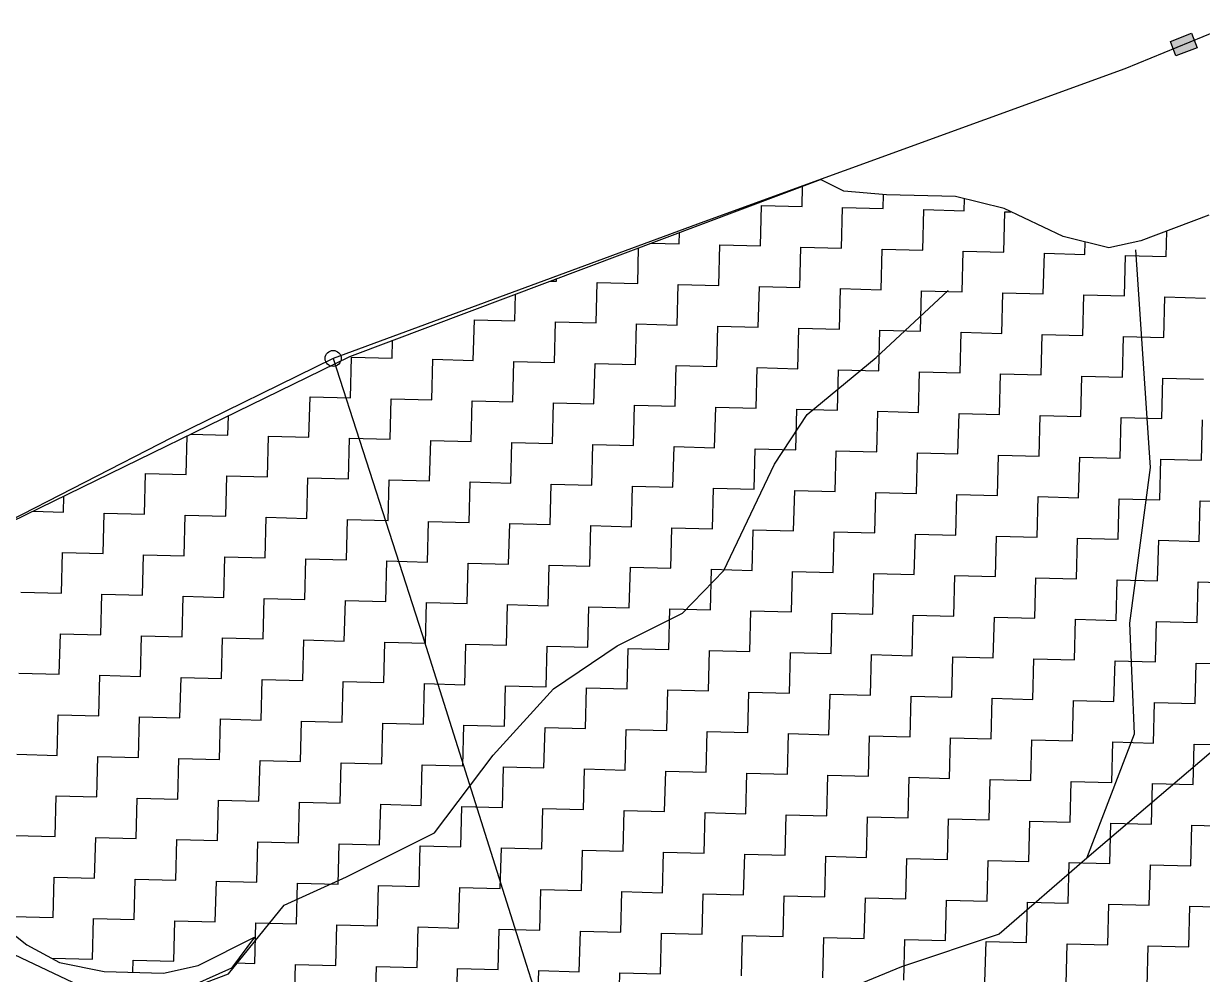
# Model space of a CAD drawing. Header units: metres. Extents: x 295068 to 298038, y 2018465 to 2021372.
# Drawn here: x 296649.7 to 297014.9, y 2020869.9 to 2021164.6 of the extents above; entities that cross this region are included whole.
import ezdxf

# ---------------------------------------------------------------- set-up
doc = ezdxf.new("R2010")
doc.units = ezdxf.units.M
doc.header["$MEASUREMENT"] = 0
for name, color, linetype in [('LINE_WATER', 4, 'Continuous'), ('POLY_HATCH', 12, 'Continuous'), ('POLY_PARCEL', 6, 'Continuous'), ('V_BOUND_LINE', 7, 'Continuous')]:
    doc.layers.add(name, color=color, linetype=linetype)

msp = doc.modelspace()

# ---------------------------------------------------------------- hatches: boundary and pattern name
msp.add_hatch(color=256).paths.add_polyline_path([(297004.94, 2021159.05), (297006.67, 2021154.53), (297013.21, 2021157.04), (297011.48, 2021161.56)])

# ---------------------------------------------------------------- linework, layer by layer
msp.add_lwpolyline([(297013.21, 2021157.04), (297006.67, 2021154.53), (297004.94, 2021159.05), (297011.48, 2021161.56)], close=True)
msp.add_circle((296745.58, 2021060.81), 2.48)
at = {"layer": 'LINE_WATER'}
for p, q in [((296998.81, 2021026.97), (296994.26, 2021094.47)), ((296913.84, 2021061.12), (296936.14, 2021081.82)), ((296892.45, 2021043.45), (296913.84, 2021061.12)), ((296882.33, 2021027.99), (296892.45, 2021043.45)), ((296866.66, 2020995.08), (296882.33, 2021027.99)), ((296992.43, 2020978.75), (296998.81, 2021026.97)), ((296853.79, 2020981.85), (296866.66, 2020995.08)), ((296833.61, 2020971.73), (296853.79, 2020981.85)), ((296993.84, 2020944.45), (296992.43, 2020978.75)), ((296813.82, 2020958.37), (296833.61, 2020971.73)), ((296795.17, 2020937.8), (296813.82, 2020958.37)), ((296979.05, 2020905.9), (296993.84, 2020944.45)), ((297020.38, 2020941.17), (296979.05, 2020905.9)), ((296776.96, 2020913.76), (296795.17, 2020937.8)), ((296749.74, 2020900.12), (296776.96, 2020913.76)), ((296979.05, 2020905.9), (296951.89, 2020882.38)), ((296730.42, 2020891.4), (296749.74, 2020900.12)), ((296713.2, 2020870.11), (296730.42, 2020891.4)), ((296951.89, 2020882.38), (296921.6, 2020872.21)), ((296921.6, 2020872.21), (296896.51, 2020861.9)), ((296683.27, 2020858.85), (296713.2, 2020870.11))]:
    msp.add_line(p, q, dxfattribs=at)
at = {"layer": 'POLY_HATCH'}
for p, q in [((296750.73, 2021061.45), (296896.57, 2021116.25)), ((296903.74, 2021112.59), (296896.57, 2021116.25)), ((296916.96, 2021111.53), (296903.74, 2021112.59)), ((296938.38, 2021110.98), (296916.96, 2021111.53)), ((296953.45, 2021107.22), (296938.38, 2021110.98)), ((296971.77, 2021098.57), (296953.45, 2021107.22)), ((297016.83, 2021105.25), (296995.81, 2021097.23)), ((296985.88, 2021095.08), (296971.77, 2021098.57)), ((296995.81, 2021097.23), (296985.88, 2021095.08)), ((296620.87, 2020997.94), (296750.73, 2021061.45)), ((296644.74, 2020883.87), (296650.67, 2020879.02)), ((296650.67, 2020879.02), (296660.84, 2020873.61)), ((296703.74, 2020872.69), (296721.22, 2020881.42)), ((296721.22, 2020881.42), (296714.11, 2020871.82)), ((296660.84, 2020873.61), (296674.67, 2020870.79)), ((296693.03, 2020870.31), (296703.74, 2020872.69)), ((296714.11, 2020871.82), (296695.42, 2020863.5)), ((296674.67, 2020870.79), (296693.03, 2020870.31))]:
    msp.add_line(p, q, dxfattribs=at)
at = {"layer": 'POLY_HATCH', "linetype": 'Continuous'}
for p, q in [((296890.83, 2021107.89), (296890.99, 2021114.16)), ((296877.94, 2021095.65), (296878.26, 2021108.21)), ((296878.26, 2021108.21), (296890.83, 2021107.89)), ((296915.96, 2021107.24), (296916.08, 2021111.6)), ((296941.1, 2021106.59), (296941.19, 2021110.28)), ((296903.07, 2021095), (296903.4, 2021107.56)), ((296903.4, 2021107.56), (296915.96, 2021107.24)), ((296928.21, 2021094.35), (296928.53, 2021106.92)), ((296928.53, 2021106.92), (296941.1, 2021106.59)), ((296953.34, 2021093.7), (296953.66, 2021106.27)), ((296953.66, 2021106.27), (296955.57, 2021106.22)), ((296852.81, 2021096.29), (296852.9, 2021099.84)), ((297003.61, 2021092.41), (297003.81, 2021100.28)), ((296839.92, 2021084.05), (296840.2, 2021095.07)), ((296844.06, 2021096.52), (296852.81, 2021096.29)), ((296865.05, 2021083.4), (296865.37, 2021095.97)), ((296865.37, 2021095.97), (296877.94, 2021095.65)), ((296890.18, 2021082.76), (296890.51, 2021095.32)), ((296890.51, 2021095.32), (296903.07, 2021095)), ((296915.32, 2021082.11), (296915.64, 2021094.67)), ((296915.64, 2021094.67), (296928.21, 2021094.35)), ((296940.45, 2021081.46), (296940.77, 2021094.03)), ((296940.77, 2021094.03), (296953.34, 2021093.7)), ((296978.47, 2021093.05), (296978.57, 2021096.89)), ((296965.58, 2021080.81), (296965.91, 2021093.38)), ((296965.91, 2021093.38), (296978.47, 2021093.05)), ((296990.72, 2021080.16), (296991.04, 2021092.73)), ((296991.04, 2021092.73), (297003.61, 2021092.41)), ((296812.74, 2021084.75), (296814.78, 2021084.7)), ((296814.78, 2021084.7), (296814.8, 2021085.53)), ((296827.03, 2021071.81), (296827.35, 2021084.38)), ((296827.35, 2021084.38), (296839.92, 2021084.05)), ((296852.16, 2021071.16), (296852.48, 2021083.73)), ((296852.48, 2021083.73), (296865.05, 2021083.4)), ((296877.29, 2021070.51), (296877.62, 2021083.08)), ((296877.62, 2021083.08), (296890.18, 2021082.76)), ((296801.89, 2021072.46), (296802.11, 2021080.75)), ((296902.43, 2021069.86), (296902.75, 2021082.43)), ((296902.75, 2021082.43), (296915.32, 2021082.11)), ((296927.56, 2021069.22), (296927.88, 2021081.78)), ((296927.88, 2021081.78), (296940.45, 2021081.46)), ((296952.69, 2021068.57), (296953.02, 2021081.13)), ((296953.02, 2021081.13), (296965.58, 2021080.81)), ((296977.83, 2021067.92), (296978.15, 2021080.49)), ((296978.15, 2021080.49), (296990.72, 2021080.16)), ((297002.96, 2021067.27), (297003.28, 2021079.84)), ((297003.28, 2021079.84), (297015.85, 2021079.51)), ((296789, 2021060.21), (296789.32, 2021072.78)), ((296789.32, 2021072.78), (296801.89, 2021072.46)), ((296814.13, 2021059.57), (296814.46, 2021072.13)), ((296814.46, 2021072.13), (296827.03, 2021071.81)), ((296839.27, 2021058.92), (296839.59, 2021071.49)), ((296839.59, 2021071.49), (296852.16, 2021071.16)), ((296864.4, 2021058.27), (296864.73, 2021070.84)), ((296864.73, 2021070.84), (296877.29, 2021070.51)), ((296889.53, 2021057.62), (296889.86, 2021070.19)), ((296889.86, 2021070.19), (296902.43, 2021069.86)), ((296914.67, 2021056.97), (296914.99, 2021069.54)), ((296914.99, 2021069.54), (296927.56, 2021069.22)), ((296939.8, 2021056.33), (296940.13, 2021068.89)), ((296940.13, 2021068.89), (296952.69, 2021068.57)), ((296964.93, 2021055.68), (296965.26, 2021068.24)), ((296965.26, 2021068.24), (296977.83, 2021067.92)), ((296763.87, 2021060.86), (296764.01, 2021066.44)), ((296990.07, 2021055.03), (296990.39, 2021067.6)), ((296990.39, 2021067.6), (297002.96, 2021067.27)), ((296750.98, 2021048.62), (296751.3, 2021061.19)), ((296751.3, 2021061.19), (296763.87, 2021060.86)), ((296776.11, 2021047.97), (296776.43, 2021060.54)), ((296776.43, 2021060.54), (296789, 2021060.21)), ((296801.24, 2021047.32), (296801.57, 2021059.89)), ((296801.57, 2021059.89), (296814.13, 2021059.57)), ((296826.38, 2021046.68), (296826.7, 2021059.24)), ((296826.7, 2021059.24), (296839.27, 2021058.92)), ((296851.51, 2021046.03), (296851.83, 2021058.59)), ((296851.83, 2021058.59), (296864.4, 2021058.27)), ((296876.64, 2021045.38), (296876.97, 2021057.95)), ((296876.97, 2021057.95), (296889.53, 2021057.62)), ((296901.78, 2021044.73), (296902.1, 2021057.3)), ((296902.1, 2021057.3), (296914.67, 2021056.97)), ((296926.91, 2021044.08), (296927.23, 2021056.65)), ((296927.23, 2021056.65), (296939.8, 2021056.33)), ((296952.04, 2021043.43), (296952.37, 2021056)), ((296952.37, 2021056), (296964.93, 2021055.68)), ((296977.18, 2021042.79), (296977.5, 2021055.35)), ((296977.5, 2021055.35), (296990.07, 2021055.03)), ((297002.31, 2021042.14), (297002.63, 2021054.71)), ((297002.63, 2021054.71), (297015.2, 2021054.38)), ((296725.83, 2021049.27), (296725.84, 2021049.27)), ((296725.84, 2021049.27), (296725.84, 2021049.28)), ((296738.09, 2021036.38), (296738.41, 2021048.94)), ((296738.41, 2021048.94), (296750.98, 2021048.62)), ((296763.22, 2021035.73), (296763.54, 2021048.3)), ((296763.54, 2021048.3), (296776.11, 2021047.97)), ((296788.35, 2021035.08), (296788.68, 2021047.65)), ((296788.68, 2021047.65), (296801.24, 2021047.32)), ((296813.49, 2021034.43), (296813.81, 2021047)), ((296813.81, 2021047), (296826.38, 2021046.68)), ((296838.62, 2021033.78), (296838.94, 2021046.35)), ((296838.94, 2021046.35), (296851.51, 2021046.03)), ((296712.95, 2021037.03), (296713.11, 2021043.05)), ((296863.75, 2021033.14), (296864.08, 2021045.7)), ((296864.08, 2021045.7), (296876.64, 2021045.38)), ((296888.89, 2021032.49), (296889.21, 2021045.06)), ((296889.21, 2021045.06), (296901.78, 2021044.73)), ((296914.02, 2021031.84), (296914.34, 2021044.41)), ((296914.34, 2021044.41), (296926.91, 2021044.08)), ((296939.15, 2021031.19), (296939.48, 2021043.76)), ((296939.48, 2021043.76), (296952.04, 2021043.43)), ((296964.29, 2021030.54), (296964.61, 2021043.11)), ((296964.61, 2021043.11), (296977.18, 2021042.79)), ((296989.42, 2021029.9), (296989.74, 2021042.46)), ((296989.74, 2021042.46), (297002.31, 2021042.14)), ((297014.55, 2021029.25), (297014.88, 2021041.81)), ((296700.06, 2021024.78), (296700.37, 2021036.82)), ((296701.4, 2021037.32), (296712.95, 2021037.03)), ((296725.19, 2021024.14), (296725.52, 2021036.7)), ((296725.52, 2021036.7), (296738.09, 2021036.38)), ((296750.33, 2021023.49), (296750.65, 2021036.05)), ((296750.65, 2021036.05), (296763.22, 2021035.73)), ((296775.46, 2021022.84), (296775.79, 2021035.41)), ((296775.79, 2021035.41), (296788.35, 2021035.08)), ((296800.6, 2021022.19), (296800.92, 2021034.76)), ((296800.92, 2021034.76), (296813.49, 2021034.43)), ((296825.73, 2021021.54), (296826.05, 2021034.11)), ((296826.05, 2021034.11), (296838.62, 2021033.78)), ((296850.86, 2021020.89), (296851.19, 2021033.46)), ((296851.19, 2021033.46), (296863.75, 2021033.14)), ((296876, 2021020.25), (296876.32, 2021032.81)), ((296876.32, 2021032.81), (296888.89, 2021032.49)), ((296901.13, 2021019.6), (296901.45, 2021032.16)), ((296901.45, 2021032.16), (296914.02, 2021031.84)), ((296926.26, 2021018.95), (296926.59, 2021031.52)), ((296926.59, 2021031.52), (296939.15, 2021031.19)), ((296951.4, 2021018.3), (296951.72, 2021030.87)), ((296951.72, 2021030.87), (296964.29, 2021030.54)), ((296976.53, 2021017.65), (296976.85, 2021030.22)), ((296976.85, 2021030.22), (296989.42, 2021029.9)), ((297001.66, 2021017), (297001.99, 2021029.57)), ((297001.99, 2021029.57), (297014.55, 2021029.25)), ((296687.17, 2021012.54), (296687.49, 2021025.11)), ((296687.49, 2021025.11), (296700.06, 2021024.78)), ((296712.3, 2021011.89), (296712.63, 2021024.46)), ((296712.63, 2021024.46), (296725.19, 2021024.14)), ((296737.44, 2021011.24), (296737.76, 2021023.81)), ((296737.76, 2021023.81), (296750.33, 2021023.49)), ((296762.57, 2021010.6), (296762.9, 2021023.16)), ((296762.9, 2021023.16), (296775.46, 2021022.84)), ((296787.7, 2021009.95), (296788.03, 2021022.51)), ((296788.03, 2021022.51), (296800.6, 2021022.19)), ((296812.84, 2021009.3), (296813.16, 2021021.87)), ((296813.16, 2021021.87), (296825.73, 2021021.54)), ((296837.97, 2021008.65), (296838.3, 2021021.22)), ((296838.3, 2021021.22), (296850.86, 2021020.89)), ((296863.1, 2021008), (296863.43, 2021020.57)), ((296863.43, 2021020.57), (296876, 2021020.25)), ((296662.04, 2021013.19), (296662.16, 2021018.13)), ((296888.24, 2021007.36), (296888.56, 2021019.92)), ((296888.56, 2021019.92), (296901.13, 2021019.6)), ((296913.37, 2021006.71), (296913.7, 2021019.27)), ((296913.7, 2021019.27), (296926.26, 2021018.95)), ((296938.5, 2021006.06), (296938.83, 2021018.63)), ((296938.83, 2021018.63), (296951.4, 2021018.3)), ((296963.64, 2021005.41), (296963.96, 2021017.98)), ((296963.96, 2021017.98), (296976.53, 2021017.65)), ((296988.77, 2021004.76), (296989.1, 2021017.33)), ((296989.1, 2021017.33), (297001.66, 2021017)), ((296652.55, 2021013.43), (296662.04, 2021013.19)), ((297013.91, 2021004.11), (297014.23, 2021016.68)), ((297014.23, 2021016.68), (297026.8, 2021016.36)), ((296674.28, 2021000.3), (296674.6, 2021012.86)), ((296674.6, 2021012.86), (296687.17, 2021012.54)), ((296699.41, 2020999.65), (296699.74, 2021012.22)), ((296699.74, 2021012.22), (296712.3, 2021011.89)), ((296724.55, 2020999), (296724.87, 2021011.57)), ((296724.87, 2021011.57), (296737.44, 2021011.24)), ((296749.68, 2020998.35), (296750, 2021010.92)), ((296750, 2021010.92), (296762.57, 2021010.6)), ((296774.81, 2020997.71), (296775.14, 2021010.27)), ((296775.14, 2021010.27), (296787.7, 2021009.95)), ((296799.95, 2020997.06), (296800.27, 2021009.62)), ((296800.27, 2021009.62), (296812.84, 2021009.3)), ((296825.08, 2020996.41), (296825.4, 2021008.98)), ((296825.4, 2021008.98), (296837.97, 2021008.65)), ((296850.21, 2020995.76), (296850.54, 2021008.33)), ((296850.54, 2021008.33), (296863.1, 2021008)), ((296875.35, 2020995.11), (296875.67, 2021007.68)), ((296875.67, 2021007.68), (296888.24, 2021007.36)), ((296900.48, 2020994.46), (296900.8, 2021007.03)), ((296900.8, 2021007.03), (296913.37, 2021006.71)), ((296925.61, 2020993.82), (296925.94, 2021006.38)), ((296925.94, 2021006.38), (296938.5, 2021006.06)), ((296950.75, 2020993.17), (296951.07, 2021005.73)), ((296951.07, 2021005.73), (296963.64, 2021005.41)), ((296975.88, 2020992.52), (296976.21, 2021005.09)), ((296976.21, 2021005.09), (296988.77, 2021004.76)), ((297001.01, 2020991.87), (297001.34, 2021004.44)), ((297001.34, 2021004.44), (297013.91, 2021004.11)), ((296661.39, 2020988.06), (296661.71, 2021000.62)), ((296661.71, 2021000.62), (296674.28, 2021000.3)), ((296686.52, 2020987.41), (296686.85, 2020999.97)), ((296686.85, 2020999.97), (296699.41, 2020999.65)), ((296711.66, 2020986.76), (296711.98, 2020999.33)), ((296711.98, 2020999.33), (296724.55, 2020999)), ((296736.79, 2020986.11), (296737.11, 2020998.68)), ((296737.11, 2020998.68), (296749.68, 2020998.35)), ((296761.92, 2020985.46), (296762.25, 2020998.03)), ((296762.25, 2020998.03), (296774.81, 2020997.71)), ((296787.06, 2020984.81), (296787.38, 2020997.38)), ((296787.38, 2020997.38), (296799.95, 2020997.06)), ((296812.19, 2020984.17), (296812.51, 2020996.73)), ((296812.51, 2020996.73), (296825.08, 2020996.41)), ((296837.32, 2020983.52), (296837.65, 2020996.08)), ((296837.65, 2020996.08), (296850.21, 2020995.76)), ((296862.46, 2020982.87), (296862.78, 2020995.44)), ((296862.78, 2020995.44), (296875.35, 2020995.11)), ((296887.59, 2020982.22), (296887.91, 2020994.79)), ((296887.91, 2020994.79), (296900.48, 2020994.46)), ((296912.72, 2020981.57), (296913.05, 2020994.14)), ((296913.05, 2020994.14), (296925.61, 2020993.82)), ((296937.86, 2020980.93), (296938.18, 2020993.49)), ((296938.18, 2020993.49), (296950.75, 2020993.17)), ((296962.99, 2020980.28), (296963.31, 2020992.84)), ((296963.31, 2020992.84), (296975.88, 2020992.52)), ((296988.12, 2020979.63), (296988.45, 2020992.2)), ((296988.45, 2020992.2), (297001.01, 2020991.87)), ((297013.26, 2020978.98), (297013.58, 2020991.55)), ((297013.58, 2020991.55), (297026.15, 2020991.22)), ((296648.82, 2020988.38), (296661.39, 2020988.06)), ((296673.63, 2020975.16), (296673.96, 2020987.73)), ((296673.96, 2020987.73), (296686.52, 2020987.41)), ((296698.77, 2020974.52), (296699.09, 2020987.08)), ((296699.09, 2020987.08), (296711.66, 2020986.76)), ((296723.9, 2020973.87), (296724.22, 2020986.43)), ((296724.22, 2020986.43), (296736.79, 2020986.11)), ((296749.03, 2020973.22), (296749.36, 2020985.79)), ((296749.36, 2020985.79), (296761.92, 2020985.46)), ((296774.17, 2020972.57), (296774.49, 2020985.14)), ((296774.49, 2020985.14), (296787.06, 2020984.81)), ((296799.3, 2020971.92), (296799.62, 2020984.49)), ((296799.62, 2020984.49), (296812.19, 2020984.17)), ((296824.43, 2020971.28), (296824.76, 2020983.84)), ((296824.76, 2020983.84), (296837.32, 2020983.52)), ((296849.57, 2020970.63), (296849.89, 2020983.19)), ((296849.89, 2020983.19), (296862.46, 2020982.87)), ((296874.7, 2020969.98), (296875.02, 2020982.55)), ((296875.02, 2020982.55), (296887.59, 2020982.22)), ((296899.83, 2020969.33), (296900.16, 2020981.9)), ((296900.16, 2020981.9), (296912.72, 2020981.57)), ((296924.97, 2020968.68), (296925.29, 2020981.25)), ((296925.29, 2020981.25), (296937.86, 2020980.93)), ((296950.1, 2020968.03), (296950.42, 2020980.6)), ((296950.42, 2020980.6), (296962.99, 2020980.28)), ((296975.23, 2020967.39), (296975.56, 2020979.95)), ((296975.56, 2020979.95), (296988.12, 2020979.63)), ((297000.37, 2020966.74), (297000.69, 2020979.3)), ((297000.69, 2020979.3), (297013.26, 2020978.98)), ((296660.74, 2020962.92), (296661.07, 2020975.49)), ((296661.07, 2020975.49), (296673.63, 2020975.16)), ((296685.87, 2020962.27), (296686.2, 2020974.84)), ((296686.2, 2020974.84), (296698.77, 2020974.52)), ((296711.01, 2020961.63), (296711.33, 2020974.19)), ((296711.33, 2020974.19), (296723.9, 2020973.87)), ((296736.14, 2020960.98), (296736.47, 2020973.54)), ((296736.47, 2020973.54), (296749.03, 2020973.22)), ((296761.27, 2020960.33), (296761.6, 2020972.9)), ((296761.6, 2020972.9), (296774.17, 2020972.57)), ((296786.41, 2020959.68), (296786.73, 2020972.25)), ((296786.73, 2020972.25), (296799.3, 2020971.92)), ((296811.54, 2020959.03), (296811.87, 2020971.6)), ((296811.87, 2020971.6), (296824.43, 2020971.28)), ((296836.67, 2020958.38), (296837, 2020970.95)), ((296837, 2020970.95), (296849.57, 2020970.63)), ((296861.81, 2020957.74), (296862.13, 2020970.3)), ((296862.13, 2020970.3), (296874.7, 2020969.98)), ((296886.94, 2020957.09), (296887.27, 2020969.65)), ((296887.27, 2020969.65), (296899.83, 2020969.33)), ((296912.08, 2020956.44), (296912.4, 2020969.01)), ((296912.4, 2020969.01), (296924.97, 2020968.68)), ((296937.21, 2020955.79), (296937.53, 2020968.36)), ((296937.53, 2020968.36), (296950.1, 2020968.03)), ((296962.34, 2020955.14), (296962.67, 2020967.71)), ((296962.67, 2020967.71), (296975.23, 2020967.39)), ((296987.48, 2020954.5), (296987.8, 2020967.06)), ((296987.8, 2020967.06), (297000.37, 2020966.74)), ((297012.61, 2020953.85), (297012.93, 2020966.41)), ((297012.93, 2020966.41), (297025.5, 2020966.09)), ((296648.17, 2020963.25), (296660.74, 2020962.92)), ((296672.98, 2020950.03), (296673.31, 2020962.6)), ((296673.31, 2020962.6), (296685.87, 2020962.27)), ((296698.12, 2020949.38), (296698.44, 2020961.95)), ((296698.44, 2020961.95), (296711.01, 2020961.63)), ((296723.25, 2020948.73), (296723.57, 2020961.3)), ((296723.57, 2020961.3), (296736.14, 2020960.98)), ((296748.38, 2020948.09), (296748.71, 2020960.65)), ((296748.71, 2020960.65), (296761.27, 2020960.33)), ((296773.52, 2020947.44), (296773.84, 2020960.01)), ((296773.84, 2020960.01), (296786.41, 2020959.68)), ((296798.65, 2020946.79), (296798.97, 2020959.36)), ((296798.97, 2020959.36), (296811.54, 2020959.03)), ((296823.78, 2020946.14), (296824.11, 2020958.71)), ((296824.11, 2020958.71), (296836.67, 2020958.38)), ((296848.92, 2020945.49), (296849.24, 2020958.06)), ((296849.24, 2020958.06), (296861.81, 2020957.74)), ((296874.05, 2020944.85), (296874.37, 2020957.41)), ((296874.37, 2020957.41), (296886.94, 2020957.09)), ((296899.18, 2020944.2), (296899.51, 2020956.76)), ((296899.51, 2020956.76), (296912.08, 2020956.44)), ((296924.32, 2020943.55), (296924.64, 2020956.12)), ((296924.64, 2020956.12), (296937.21, 2020955.79)), ((296949.45, 2020942.9), (296949.78, 2020955.47)), ((296949.78, 2020955.47), (296962.34, 2020955.14)), ((296974.58, 2020942.25), (296974.91, 2020954.82)), ((296974.91, 2020954.82), (296987.48, 2020954.5)), ((296999.72, 2020941.6), (297000.04, 2020954.17)), ((297000.04, 2020954.17), (297012.61, 2020953.85)), ((296660.09, 2020937.79), (296660.42, 2020950.36)), ((296660.42, 2020950.36), (296672.98, 2020950.03)), ((296685.23, 2020937.14), (296685.55, 2020949.71)), ((296685.55, 2020949.71), (296698.12, 2020949.38)), ((296710.36, 2020936.49), (296710.68, 2020949.06)), ((296710.68, 2020949.06), (296723.25, 2020948.73)), ((296735.49, 2020935.84), (296735.82, 2020948.41)), ((296735.82, 2020948.41), (296748.38, 2020948.09)), ((296760.63, 2020935.2), (296760.95, 2020947.76)), ((296760.95, 2020947.76), (296773.52, 2020947.44)), ((296785.76, 2020934.55), (296786.08, 2020947.11)), ((296786.08, 2020947.11), (296798.65, 2020946.79)), ((296810.89, 2020933.9), (296811.22, 2020946.47)), ((296811.22, 2020946.47), (296823.78, 2020946.14)), ((296836.03, 2020933.25), (296836.35, 2020945.82)), ((296836.35, 2020945.82), (296848.92, 2020945.49)), ((296861.16, 2020932.6), (296861.48, 2020945.17)), ((296861.48, 2020945.17), (296874.05, 2020944.85)), ((296886.29, 2020931.95), (296886.62, 2020944.52)), ((296886.62, 2020944.52), (296899.18, 2020944.2)), ((296911.43, 2020931.31), (296911.75, 2020943.87)), ((296911.75, 2020943.87), (296924.32, 2020943.55)), ((296936.56, 2020930.66), (296936.88, 2020943.23)), ((296936.88, 2020943.23), (296949.45, 2020942.9)), ((296961.69, 2020930.01), (296962.02, 2020942.58)), ((296962.02, 2020942.58), (296974.58, 2020942.25)), ((296986.83, 2020929.36), (296987.15, 2020941.93)), ((296987.15, 2020941.93), (296999.72, 2020941.6)), ((297011.96, 2020928.71), (297012.28, 2020941.28)), ((297012.28, 2020941.28), (297024.85, 2020940.96)), ((296647.53, 2020938.11), (296660.09, 2020937.79)), ((296672.34, 2020924.9), (296672.66, 2020937.46)), ((296672.66, 2020937.46), (296685.23, 2020937.14)), ((296697.47, 2020924.25), (296697.79, 2020936.82)), ((296697.79, 2020936.82), (296710.36, 2020936.49)), ((296722.6, 2020923.6), (296722.93, 2020936.17)), ((296722.93, 2020936.17), (296735.49, 2020935.84)), ((296747.74, 2020922.95), (296748.06, 2020935.52)), ((296748.06, 2020935.52), (296760.63, 2020935.2)), ((296772.87, 2020922.3), (296773.19, 2020934.87)), ((296773.19, 2020934.87), (296785.76, 2020934.55)), ((296798, 2020921.66), (296798.33, 2020934.22)), ((296798.33, 2020934.22), (296810.89, 2020933.9)), ((296823.14, 2020921.01), (296823.46, 2020933.58)), ((296823.46, 2020933.58), (296836.03, 2020933.25)), ((296848.27, 2020920.36), (296848.59, 2020932.93)), ((296848.59, 2020932.93), (296861.16, 2020932.6)), ((296873.4, 2020919.71), (296873.73, 2020932.28)), ((296873.73, 2020932.28), (296886.29, 2020931.95)), ((296898.54, 2020919.06), (296898.86, 2020931.63)), ((296898.86, 2020931.63), (296911.43, 2020931.31)), ((296923.67, 2020918.42), (296923.99, 2020930.98)), ((296923.99, 2020930.98), (296936.56, 2020930.66)), ((296948.8, 2020917.77), (296949.13, 2020930.33)), ((296949.13, 2020930.33), (296961.69, 2020930.01)), ((296973.94, 2020917.12), (296974.26, 2020929.69)), ((296974.26, 2020929.69), (296986.83, 2020929.36)), ((296999.07, 2020916.47), (296999.39, 2020929.04)), ((296999.39, 2020929.04), (297011.96, 2020928.71)), ((296659.44, 2020912.66), (296659.77, 2020925.22)), ((296659.77, 2020925.22), (296672.34, 2020924.9)), ((296684.58, 2020912.01), (296684.9, 2020924.57)), ((296684.9, 2020924.57), (296697.47, 2020924.25)), ((296709.71, 2020911.36), (296710.04, 2020923.93)), ((296710.04, 2020923.93), (296722.6, 2020923.6)), ((296734.84, 2020910.71), (296735.17, 2020923.28)), ((296735.17, 2020923.28), (296747.74, 2020922.95)), ((296759.98, 2020910.06), (296760.3, 2020922.63)), ((296760.3, 2020922.63), (296772.87, 2020922.3)), ((296785.11, 2020909.41), (296785.44, 2020921.98)), ((296785.44, 2020921.98), (296798, 2020921.66)), ((296810.25, 2020908.77), (296810.57, 2020921.33)), ((296810.57, 2020921.33), (296823.14, 2020921.01)), ((296835.38, 2020908.12), (296835.7, 2020920.68)), ((296835.7, 2020920.68), (296848.27, 2020920.36)), ((296860.51, 2020907.47), (296860.84, 2020920.04)), ((296860.84, 2020920.04), (296873.4, 2020919.71)), ((296885.65, 2020906.82), (296885.97, 2020919.39)), ((296885.97, 2020919.39), (296898.54, 2020919.06)), ((296910.78, 2020906.17), (296911.1, 2020918.74)), ((296911.1, 2020918.74), (296923.67, 2020918.42)), ((296935.91, 2020905.52), (296936.24, 2020918.09)), ((296936.24, 2020918.09), (296948.8, 2020917.77)), ((296961.05, 2020904.88), (296961.37, 2020917.44)), ((296961.37, 2020917.44), (296973.94, 2020917.12)), ((296986.18, 2020904.23), (296986.5, 2020916.8)), ((296986.5, 2020916.8), (296999.07, 2020916.47)), ((297011.31, 2020903.58), (297011.64, 2020916.15)), ((297011.64, 2020916.15), (297024.2, 2020915.82)), ((296646.88, 2020912.98), (296659.44, 2020912.66)), ((296671.69, 2020899.76), (296672.01, 2020912.33)), ((296672.01, 2020912.33), (296684.58, 2020912.01)), ((296696.82, 2020899.12), (296697.14, 2020911.68)), ((296697.14, 2020911.68), (296709.71, 2020911.36)), ((296721.95, 2020898.47), (296722.28, 2020911.03)), ((296722.28, 2020911.03), (296734.84, 2020910.71)), ((296747.09, 2020897.82), (296747.41, 2020910.39)), ((296747.41, 2020910.39), (296759.98, 2020910.06)), ((296772.22, 2020897.17), (296772.54, 2020909.74)), ((296772.54, 2020909.74), (296785.11, 2020909.41)), ((296797.35, 2020896.52), (296797.68, 2020909.09)), ((296797.68, 2020909.09), (296810.25, 2020908.77)), ((296822.49, 2020895.88), (296822.81, 2020908.44)), ((296822.81, 2020908.44), (296835.38, 2020908.12)), ((296847.62, 2020895.23), (296847.95, 2020907.79)), ((296847.95, 2020907.79), (296860.51, 2020907.47)), ((296872.75, 2020894.58), (296873.08, 2020907.15)), ((296873.08, 2020907.15), (296885.65, 2020906.82)), ((296897.89, 2020893.93), (296898.21, 2020906.5)), ((296898.21, 2020906.5), (296910.78, 2020906.17)), ((296923.02, 2020893.28), (296923.35, 2020905.85)), ((296923.35, 2020905.85), (296935.91, 2020905.52)), ((296948.15, 2020892.63), (296948.48, 2020905.2)), ((296948.48, 2020905.2), (296961.05, 2020904.88)), ((296973.29, 2020891.99), (296973.61, 2020904.55)), ((296973.61, 2020904.55), (296986.18, 2020904.23)), ((296998.42, 2020891.34), (296998.75, 2020903.9)), ((296998.75, 2020903.9), (297011.31, 2020903.58)), ((296658.8, 2020887.52), (296659.12, 2020900.09)), ((296659.12, 2020900.09), (296671.69, 2020899.76)), ((296683.93, 2020886.87), (296684.25, 2020899.44)), ((296684.25, 2020899.44), (296696.82, 2020899.12)), ((296709.06, 2020886.23), (296709.39, 2020898.79)), ((296709.39, 2020898.79), (296721.95, 2020898.47)), ((296734.2, 2020885.58), (296734.52, 2020898.14)), ((296734.52, 2020898.14), (296747.09, 2020897.82)), ((296759.33, 2020884.93), (296759.65, 2020897.5)), ((296759.65, 2020897.5), (296772.22, 2020897.17)), ((296784.46, 2020884.28), (296784.79, 2020896.85)), ((296784.79, 2020896.85), (296797.35, 2020896.52)), ((296809.6, 2020883.63), (296809.92, 2020896.2)), ((296809.92, 2020896.2), (296822.49, 2020895.88)), ((296834.73, 2020882.98), (296835.05, 2020895.55)), ((296835.05, 2020895.55), (296847.62, 2020895.23)), ((296859.86, 2020882.34), (296860.19, 2020894.9)), ((296860.19, 2020894.9), (296872.75, 2020894.58)), ((296885, 2020881.69), (296885.32, 2020894.25)), ((296885.32, 2020894.25), (296897.89, 2020893.93)), ((296910.13, 2020881.04), (296910.45, 2020893.61)), ((296910.45, 2020893.61), (296923.02, 2020893.28)), ((296935.26, 2020880.39), (296935.59, 2020892.96)), ((296935.59, 2020892.96), (296948.15, 2020892.63)), ((296960.4, 2020879.74), (296960.72, 2020892.31)), ((296960.72, 2020892.31), (296973.29, 2020891.99)), ((296985.53, 2020879.1), (296985.85, 2020891.66)), ((296985.85, 2020891.66), (296998.42, 2020891.34)), ((297010.66, 2020878.45), (297010.99, 2020891.01)), ((297010.99, 2020891.01), (297023.56, 2020890.69)), ((296646.23, 2020887.85), (296658.8, 2020887.52)), ((296671.04, 2020874.63), (296671.36, 2020887.2)), ((296671.36, 2020887.2), (296683.93, 2020886.87)), ((296696.17, 2020873.98), (296696.5, 2020886.55)), ((296696.5, 2020886.55), (296709.06, 2020886.23)), ((296721.31, 2020873.33), (296721.63, 2020885.9)), ((296721.63, 2020885.9), (296734.2, 2020885.58)), ((296746.44, 2020872.69), (296746.76, 2020885.25)), ((296746.76, 2020885.25), (296759.33, 2020884.93)), ((296771.57, 2020872.04), (296771.9, 2020884.6)), ((296771.9, 2020884.6), (296784.46, 2020884.28)), ((296796.71, 2020871.39), (296797.03, 2020883.96)), ((296797.03, 2020883.96), (296809.6, 2020883.63)), ((296821.84, 2020870.74), (296822.16, 2020883.31)), ((296822.16, 2020883.31), (296834.73, 2020882.98)), ((296846.97, 2020870.09), (296847.3, 2020882.66)), ((296847.3, 2020882.66), (296859.86, 2020882.34)), ((296872.11, 2020869.45), (296872.43, 2020882.01)), ((296872.43, 2020882.01), (296885, 2020881.69)), ((296897.24, 2020868.8), (296897.56, 2020881.36)), ((296897.56, 2020881.36), (296910.13, 2020881.04)), ((296922.37, 2020868.15), (296922.7, 2020880.72)), ((296922.7, 2020880.72), (296935.26, 2020880.39)), ((296947.51, 2020867.5), (296947.83, 2020880.07)), ((296947.83, 2020880.07), (296960.4, 2020879.74)), ((296972.64, 2020866.85), (296972.96, 2020879.42)), ((296972.96, 2020879.42), (296985.53, 2020879.1)), ((296997.77, 2020866.2), (296998.1, 2020878.77)), ((296998.1, 2020878.77), (297010.66, 2020878.45)), ((296658.47, 2020874.96), (296671.04, 2020874.63)), ((296658.47, 2020874.87), (296658.47, 2020874.96)), ((296683.51, 2020870.56), (296683.61, 2020874.31)), ((296683.61, 2020874.31), (296696.17, 2020873.98)), ((296715.35, 2020873.49), (296721.31, 2020873.33)), ((296733.55, 2020860.44), (296733.87, 2020873.01)), ((296733.87, 2020873.01), (296746.44, 2020872.69)), ((296758.68, 2020859.8), (296759.01, 2020872.36)), ((296759.01, 2020872.36), (296771.57, 2020872.04)), ((296783.82, 2020859.15), (296784.14, 2020871.71)), ((296784.14, 2020871.71), (296796.71, 2020871.39)), ((296808.95, 2020858.5), (296809.27, 2020871.07)), ((296809.27, 2020871.07), (296821.84, 2020870.74)), ((296834.08, 2020857.85), (296834.41, 2020870.42)), ((296834.41, 2020870.42), (296846.97, 2020870.09))]:
    msp.add_line(p, q, dxfattribs=at)
at = {"layer": 'POLY_PARCEL'}
for p, q in [((296745.58, 2021060.81), (296773.15, 2020975.21)), ((296773.15, 2020975.21), (296805.42, 2020873.06)), ((296669.09, 2020865.43), (296644.85, 2020876.92)), ((296805.42, 2020873.06), (296825.79, 2020808.5))]:
    msp.add_line(p, q, dxfattribs=at)
at = {"layer": 'V_BOUND_LINE', "ltscale": 10}
for p, q in [((297024.88, 2021164.58), (296990.83, 2021150.5)), ((296990.83, 2021150.5), (296860.42, 2021103.12)), ((296860.42, 2021103.12), (296745.58, 2021060.81)), ((296745.58, 2021060.81), (296695.53, 2021036.18)), ((296695.53, 2021036.18), (296588.13, 2020981.17))]:
    msp.add_line(p, q, dxfattribs=at)

doc.saveas('drawing.dxf')
